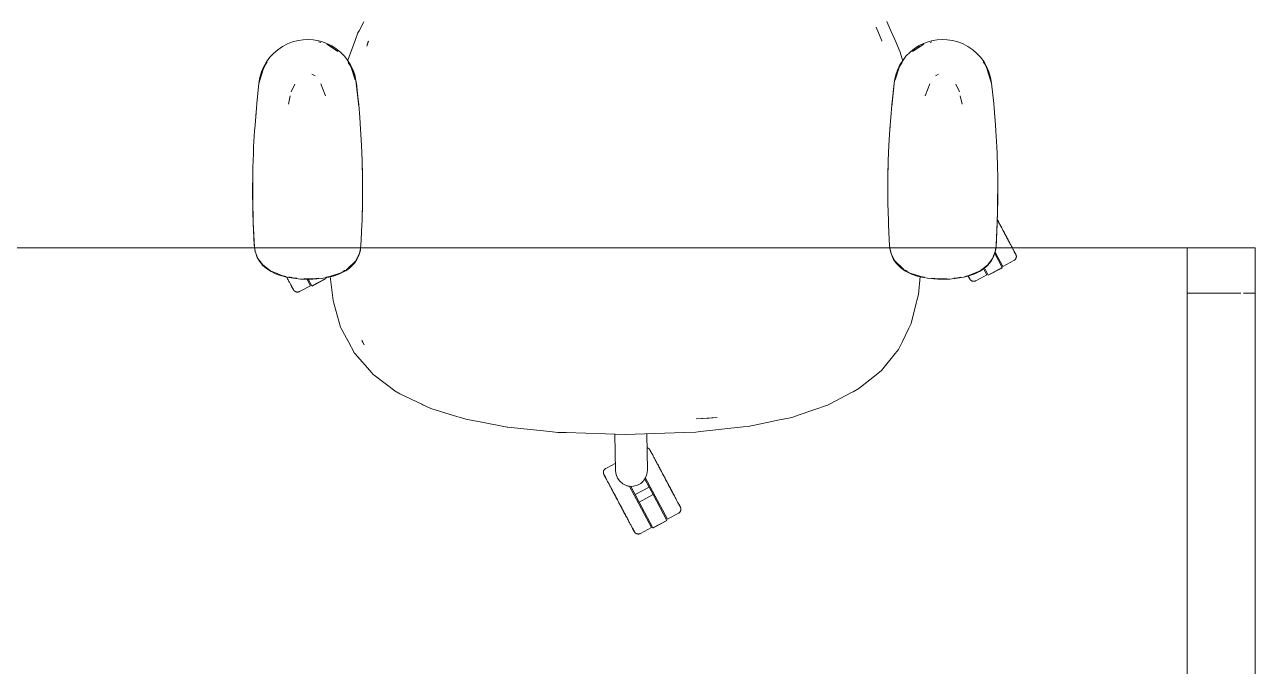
# Model space of a CAD drawing. Header units: millimetres. Extents: x 155927 to 295199, y -4084 to 97293.
# Drawn here: x 157374 to 158459, y 18422 to 18988 of the extents above; entities that cross this region are included whole.
import ezdxf

# ---------------------------------------------------------------- set-up
doc = ezdxf.new("R2010")
doc.units = ezdxf.units.MM
doc.header["$MEASUREMENT"] = 0
doc.layers.add('G-IMPT', color=8, linetype='CONTINUOUS', lineweight=9)
doc.layers.add('I-FURN', color=8, linetype='CONTINUOUS', lineweight=9)

msp = doc.modelspace()

# ---------------------------------------------------------------- linework, layer by layer
at = {"layer": 'G-IMPT'}
for p, q in [((157673.1, 18990), (157669, 18982.1)), ((158137.9, 18982.1), (158134.3, 18990.3)), ((157665.9, 18974.4), (157668.1, 18980.3)), ((157669, 18982.1), (157668.1, 18980.3)), ((158124.9, 18985.2), (158129.8, 18973.3)), ((158141.3, 18974.3), (158137.9, 18982.1)), ((157601.6, 18968.3), (157597.4, 18965.4)), ((157601.6, 18968.3), (157605.8, 18970.5)), ((157605.8, 18970.5), (157610.5, 18972.3)), ((157615.3, 18973.5), (157610.5, 18972.3)), ((157615.3, 18973.5), (157619.9, 18974.2)), ((157623.7, 18974.4), (157619.9, 18974.2)), ((157623.7, 18974.4), (157628.7, 18974.1)), ((157628.7, 18974.1), (157633.7, 18973.2)), ((157635.4, 18971.8), (157633.4, 18972.4)), ((157633.7, 18973.2), (157635.8, 18972.6)), ((157640.6, 18970.9), (157635.8, 18972.6)), ((157640.5, 18970.3), (157644.2, 18968.1)), ((157640.5, 18970.3), (157650.4, 18963.9)), ((157640.6, 18970.9), (157645.1, 18968.7)), ((157644.2, 18968.1), (157650.4, 18963.9)), ((157645.1, 18968.7), (157648.7, 18966.4)), ((157658.9, 18955.4), (157665.9, 18974.4)), ((157677.5, 18973), (157675.8, 18968.6)), ((157675.8, 18968.6), (157677.2, 18972.5)), ((157677.5, 18973), (157677.2, 18972.5)), ((158129.9, 18973), (158129.8, 18973.3)), ((158146.2, 18963.1), (158141.3, 18974.3)), ((158166.9, 18970.3), (158157, 18963.9)), ((158163.2, 18968.1), (158157, 18963.9)), ((158162.3, 18968.7), (158158.8, 18966.4)), ((158166.8, 18970.9), (158162.3, 18968.7)), ((158166.9, 18970.3), (158163.2, 18968.1)), ((158166.8, 18970.9), (158171.6, 18972.6)), ((158173.7, 18973.2), (158171.6, 18972.6)), ((158172.4, 18971.9), (158174.1, 18972.4)), ((158178.7, 18974.1), (158173.7, 18973.2)), ((158183.7, 18974.4), (158178.7, 18974.1)), ((158183.7, 18974.4), (158187.6, 18974.2)), ((158192.1, 18973.5), (158187.6, 18974.2)), ((158192.1, 18973.5), (158196.9, 18972.3)), ((158201.6, 18970.5), (158196.9, 18972.3)), ((158205.8, 18968.3), (158201.6, 18970.5)), ((158205.8, 18968.3), (158210, 18965.4)), ((157590.4, 18958.7), (157587.4, 18954.6)), ((157590.4, 18958.7), (157593.6, 18962.1)), ((157597.4, 18965.4), (157593.6, 18962.1)), ((157652.6, 18963.2), (157648.7, 18966.4)), ((157652.6, 18963.2), (157656.2, 18959.6)), ((157656.2, 18959.6), (157658.8, 18956.3)), ((157661.5, 18952), (157658.8, 18956.3)), ((158145.9, 18952), (158148.6, 18956.3)), ((158146.2, 18963.1), (158148.4, 18955.3)), ((158151.2, 18959.6), (158148.6, 18956.3)), ((158154.8, 18963.2), (158151.2, 18959.6)), ((158154.8, 18963.2), (158158.8, 18966.4)), ((158210, 18965.4), (158213.8, 18962.1)), ((158217, 18958.7), (158213.8, 18962.1)), ((158217, 18958.7), (158220, 18954.6)), ((157580.8, 18935.5), (157584.6, 18948)), ((157584.6, 18948), (157581.7, 18938.8)), ((157583.1, 18945.9), (157581.7, 18941)), ((157582.8, 18944.5), (157586.5, 18952.5)), ((157584.9, 18950.1), (157583.1, 18945.9)), ((157584.9, 18950.1), (157587.4, 18954.6)), ((157588.1, 18954.6), (157586.5, 18952.5)), ((157661.9, 18950.7), (157659.5, 18954.2)), ((157661.5, 18952), (157663.7, 18947.4)), ((157661.9, 18950.7), (157662.8, 18948)), ((157661.9, 18950.7), (157665.7, 18938.8)), ((157665.5, 18941.4), (157662.3, 18949.6)), ((157662.8, 18948), (157665.7, 18938.8)), ((157663.7, 18947.4), (157665.2, 18943.3)), ((158145.5, 18950.7), (158141.7, 18938.8)), ((158144.6, 18948), (158141.7, 18938.8)), ((158141.9, 18941.4), (158145.1, 18949.6)), ((158143.7, 18947.4), (158142.2, 18943.3)), ((158145.9, 18952), (158143.7, 18947.4)), ((158145.5, 18950.7), (158144.6, 18948)), ((158145.2, 18950), (158145.5, 18950.7)), ((158145.5, 18950.7), (158147.9, 18954.2)), ((158219.3, 18954.6), (158220.9, 18952.5)), ((158222.5, 18950.1), (158220, 18954.6)), ((158224.6, 18944.5), (158220.9, 18952.5)), ((158222.5, 18950.1), (158224.3, 18945.9)), ((158226.7, 18935.5), (158222.8, 18948)), ((158222.8, 18948), (158225.7, 18938.8)), ((158224.3, 18945.9), (158225.8, 18941)), ((157578.8, 18918.1), (157580.8, 18936)), ((157580.8, 18936), (157581.7, 18941)), ((157580.8, 18935.5), (157581.7, 18938.8)), ((157582.8, 18944.5), (157580.9, 18936.1)), ((157612.3, 18935.1), (157609.1, 18928.3)), ((157627.5, 18943.8), (157629.8, 18942.7)), ((157629.8, 18942.7), (157629.7, 18942.8)), ((157629.8, 18942.7), (157630.2, 18942.4)), ((157639.4, 18924.8), (157635.3, 18935.2)), ((157666.3, 18938.3), (157665.2, 18943.3)), ((157666.1, 18938.4), (157665.5, 18941.4)), ((157666.3, 18938.3), (157668.8, 18915.4)), ((157666.3, 18938.3), (157666.7, 18935.5)), ((157666.3, 18938.3), (157668.7, 18916.9)), ((157668.8, 18915.4), (157666.7, 18935.5)), ((158141.1, 18938.3), (158138.6, 18915.4)), ((158138.6, 18915.4), (158140.8, 18935.5)), ((158141.1, 18938.3), (158138.7, 18916.9)), ((158141.1, 18938.3), (158140.8, 18935.5)), ((158141.1, 18938.3), (158142.2, 18943.3)), ((158141.3, 18938.4), (158141.9, 18941.4)), ((158168, 18924.8), (158172.1, 18935.2)), ((158177.7, 18942.7), (158177.2, 18942.4)), ((158179.9, 18943.8), (158177.7, 18942.7)), ((158195.1, 18935.1), (158198.4, 18928.3)), ((158224.6, 18944.5), (158226.5, 18936.1)), ((158226.7, 18935.5), (158225.7, 18938.8)), ((158226.7, 18936), (158225.8, 18941)), ((158228.6, 18918.1), (158226.7, 18936)), ((157606.7, 18917.3), (157608.3, 18924.7)), ((158200.7, 18917.3), (158199.1, 18924.7)), ((157577.3, 18898.9), (157578.5, 18913.9)), ((157578.5, 18913.9), (157578.8, 18918.1)), ((157668.7, 18916.9), (157669.7, 18905.5)), ((158138.7, 18916.9), (158137.8, 18905.5)), ((158228.9, 18913.9), (158228.6, 18918.1)), ((158230.2, 18898.9), (158228.9, 18913.9)), ((157577.9, 18907.1), (157578.1, 18908.7)), ((157670.4, 18895.2), (157669.7, 18905.5)), ((158137, 18895.2), (158137.8, 18905.5)), ((158229.5, 18907.1), (158229.3, 18908.7)), ((157576.9, 18893.8), (157576.1, 18879.7)), ((157577.3, 18898.9), (157576.9, 18893.8)), ((157670.3, 18897.2), (157670.1, 18898.6)), ((157670.3, 18897.2), (157670.3, 18895.3)), ((157670.4, 18895.2), (157671, 18886.3)), ((158137, 18895.2), (158136.5, 18886.3)), ((158137.2, 18897.2), (158137.1, 18895.3)), ((158137.2, 18897.2), (158137.3, 18898.6)), ((158230.2, 18898.9), (158230.5, 18893.8)), ((158230.5, 18893.8), (158231.3, 18879.7)), ((157671.5, 18875), (157671, 18886.3)), ((158135.9, 18875), (158136.5, 18886.3)), ((157575.9, 18873.6), (157575.5, 18861.9)), ((157575.9, 18873.6), (157576.1, 18879.7)), ((157671.5, 18875), (157671.8, 18867.1)), ((158135.9, 18875), (158135.6, 18867.1)), ((158231.5, 18873.6), (158231.3, 18879.7)), ((158231.5, 18873.6), (158231.9, 18861.9)), ((157575.3, 18853.5), (157575.5, 18861.9)), ((157575.7, 18868.8), (157575.6, 18866.8)), ((157575.6, 18866.8), (157575.6, 18865.3)), ((157672.1, 18854.8), (157671.8, 18867.1)), ((157671.9, 18863.3), (157671.9, 18861.6)), ((157671.9, 18861.6), (157671.9, 18859.5)), ((158135.3, 18854.8), (158135.6, 18867.1)), ((158135.5, 18861.6), (158135.5, 18859.5)), ((158231.7, 18868.8), (158231.8, 18866.8)), ((158231.8, 18866.8), (158231.8, 18865.3)), ((158232.1, 18853.5), (158231.9, 18861.9)), ((157575.3, 18853.5), (157575.2, 18842.7)), ((157575.3, 18853.5), (157575.3, 18833.3)), ((157575.3, 18853.5), (157575.4, 18823.4)), ((157672.1, 18854.8), (157672.2, 18849.4)), ((157672.2, 18834.6), (157672.2, 18849.4)), ((158135.3, 18854.8), (158135.3, 18849.4)), ((158135.3, 18834.6), (158135.3, 18849.4)), ((158232.1, 18853.5), (158232, 18823.4)), ((158232.1, 18853.5), (158232.1, 18833.3)), ((158232.1, 18853.5), (158232.2, 18842.7)), ((157575.4, 18823.4), (157575.2, 18842.7)), ((158232, 18823.4), (158232.2, 18842.7)), ((157575.3, 18833.3), (157575.3, 18831.2)), ((157575.3, 18833.3), (157575.4, 18823.4)), ((157575.3, 18833.3), (157575.8, 18811.9)), ((157575.3, 18833.3), (157575.7, 18813.1)), ((157575.3, 18831.2), (157575.4, 18829)), ((157672.1, 18830.1), (157671.7, 18814.5)), ((157672.1, 18830.1), (157672.2, 18834.6)), ((158135.3, 18830.1), (158135.3, 18834.6)), ((158135.3, 18830.1), (158135.7, 18814.5)), ((158232.1, 18833.3), (158231.6, 18811.9)), ((158232.1, 18833.3), (158231.7, 18813.1)), ((158232.1, 18833.3), (158232, 18823.4)), ((158232.1, 18833.3), (158232.1, 18831.2)), ((158232.1, 18831.2), (158232.1, 18829.3)), ((157575.4, 18823.4), (157575.8, 18811.9)), ((157671.8, 18818.5), (157671.9, 18821.2)), ((157671.9, 18823.4), (157671.9, 18821.2)), ((158135.5, 18823.4), (158135.5, 18821.2)), ((158135.6, 18818.5), (158135.5, 18821.2)), ((158232, 18823.4), (158231.6, 18811.9)), ((157575.8, 18811.9), (157575.7, 18813.1)), ((157575.7, 18813.1), (157576.8, 18791.3)), ((157575.7, 18813.1), (157576.7, 18792.9)), ((157575.8, 18811.9), (157576.8, 18791.3)), ((157671, 18798.4), (157671.6, 18810.9)), ((157671.7, 18814.5), (157671.6, 18810.9)), ((158135.7, 18814.5), (158135.8, 18810.9)), ((158136.4, 18798.4), (158135.8, 18810.9)), ((158231.7, 18813.1), (158230.6, 18791.3)), ((158231.6, 18811.9), (158230.6, 18791.3)), ((158231.7, 18813.1), (158230.7, 18792.9)), ((158231.6, 18811.9), (158231.7, 18813.1)), ((157671, 18798.4), (157670.7, 18792.7)), ((158136.4, 18798.4), (158136.7, 18792.7)), ((157576.8, 18791.3), (157576.7, 18792.9)), ((157576.8, 18791.3), (157577.1, 18789.7)), ((157577.5, 18787.3), (157577.1, 18789.7)), ((157577.5, 18787.4), (157577.2, 18790)), ((157577.5, 18787.4), (157579.9, 18781.2)), ((157577.5, 18787.3), (157577.9, 18785.9)), ((157579.3, 18782.3), (157577.9, 18785.9)), ((157667.2, 18781.3), (157669.3, 18785.6)), ((157667.2, 18780.4), (157669.1, 18784.7)), ((157670.2, 18788.7), (157669.1, 18784.7)), ((157669.3, 18785.6), (157670.2, 18790)), ((157670.4, 18790), (157670.2, 18788.7)), ((157670.3, 18790.6), (157670.7, 18792.9)), ((157670.7, 18792.7), (157670.4, 18790.6)), ((158137.1, 18790.6), (158136.7, 18792.9)), ((158136.7, 18792.7), (158137, 18790.6)), ((158137, 18790.6), (158137.2, 18788.7)), ((158138.1, 18785.6), (158137.1, 18790.6)), ((158137.2, 18788.7), (158138.3, 18784.7)), ((158140.2, 18781.3), (158138.1, 18785.6)), ((158140.3, 18780.4), (158138.3, 18784.7)), ((158229.9, 18787.4), (158227.5, 18781.2)), ((158228.1, 18782.3), (158229.5, 18785.9)), ((158229.9, 18787.3), (158229.5, 18785.9)), ((158229.9, 18787.4), (158230.4, 18790.6)), ((158229.9, 18787.3), (158230.3, 18789.7)), ((158230.6, 18791.3), (158230.3, 18789.7)), ((158230.6, 18791.3), (158230.7, 18792.9)), ((157579.3, 18782.3), (157581.2, 18778.8)), ((157579.9, 18781.2), (157584.1, 18775.6)), ((157581.2, 18778.8), (157584.3, 18775.1)), ((157584.1, 18775.6), (157590.9, 18770.4)), ((157587.3, 18772.4), (157584.3, 18775.1)), ((157591.4, 18769.8), (157587.3, 18772.4)), ((157660.8, 18773), (157657.3, 18770.5)), ((157657.7, 18771.5), (157660.8, 18773.4)), ((157658.7, 18772.2), (157666.1, 18779.1)), ((157658.7, 18772.2), (157660.2, 18773.4)), ((157660.4, 18773.6), (157663.9, 18776.7)), ((157660.8, 18773.4), (157666.1, 18779.1)), ((157663.8, 18775.9), (157660.8, 18773)), ((157663.8, 18775.9), (157665, 18777.2)), ((157666.1, 18779.1), (157663.9, 18776.7)), ((157667.2, 18780.4), (157665, 18777.2)), ((157667.2, 18781.3), (157666.1, 18779.1)), ((158140.2, 18781.3), (158141.3, 18779.1)), ((158140.3, 18780.4), (158142.5, 18777.2)), ((158141.3, 18779.1), (158143.5, 18776.7)), ((158148.7, 18772.2), (158141.3, 18779.1)), ((158146.6, 18773.4), (158141.3, 18779.1)), ((158143.6, 18775.9), (158142.5, 18777.2)), ((158147.1, 18773.6), (158143.5, 18776.7)), ((158143.6, 18775.9), (158146.6, 18773)), ((158149.7, 18771.5), (158146.6, 18773.4)), ((158146.6, 18773), (158150.1, 18770.5)), ((158148.7, 18772.2), (158147.2, 18773.4)), ((158216, 18769.8), (158220.1, 18772.4)), ((158223.3, 18775.6), (158216.5, 18770.4)), ((158220.1, 18772.4), (158223.1, 18775.1)), ((158226.2, 18778.8), (158223.1, 18775.1)), ((158227.5, 18781.2), (158223.3, 18775.6)), ((158228.1, 18782.3), (158226.2, 18778.8)), ((157590.9, 18770.4), (157595.3, 18768.6)), ((157591.4, 18769.8), (157595.5, 18767.8)), ((157600.9, 18766.2), (157595.3, 18768.6)), ((157599.8, 18766.2), (157595.5, 18767.8)), ((157599.8, 18766.2), (157605.3, 18764.8)), ((157600.9, 18766.2), (157604.4, 18765.5)), ((157611.2, 18763.8), (157605.3, 18764.8)), ((157607.1, 18765), (157610.9, 18764.2)), ((157610.9, 18764.2), (157614.1, 18764)), ((157611.2, 18763.8), (157617.4, 18763.2)), ((157623.7, 18763), (157617.4, 18763.2)), ((157620.6, 18763.6), (157623.7, 18763.4)), ((157630.9, 18763.6), (157623.7, 18763.4)), ((157628.2, 18763.1), (157623.7, 18763)), ((157628.2, 18763.1), (157635.5, 18763.7)), ((157630.9, 18763.6), (157633.7, 18764)), ((157642.3, 18764.8), (157635.5, 18763.7)), ((157639.8, 18764.9), (157643.1, 18765.4)), ((157646.2, 18765.8), (157642.3, 18764.8)), ((157643.1, 18765.4), (157652.5, 18768.4)), ((157643.6, 18765.5), (157646.1, 18744.2)), ((157646.2, 18765.8), (157651.3, 18767.5)), ((157651.3, 18767.5), (157655.9, 18769.7)), ((157652.5, 18768.4), (157655, 18769.9)), ((157655.4, 18770.1), (157656.8, 18771)), ((157655.9, 18769.7), (157657.3, 18770.5)), ((158151.5, 18769.7), (158150.1, 18770.5)), ((158152, 18770.1), (158150.5, 18771)), ((158156.1, 18767.5), (158151.5, 18769.7)), ((158154.9, 18768.4), (158152.4, 18769.9)), ((158164.3, 18765.4), (158154.9, 18768.4)), ((158161.2, 18765.8), (158156.1, 18767.5)), ((158161.2, 18765.8), (158165.1, 18764.8)), ((158163.7, 18765.5), (158162.2, 18749.6)), ((158167.6, 18764.9), (158164.3, 18765.4)), ((158165.1, 18764.8), (158171.9, 18763.7)), ((158179.2, 18763.1), (158171.9, 18763.7)), ((158176.5, 18763.6), (158173.8, 18764)), ((158176.5, 18763.6), (158183.7, 18763.4)), ((158179.2, 18763.1), (158183.7, 18763)), ((158186.8, 18763.6), (158183.7, 18763.4)), ((158183.7, 18763), (158190, 18763.2)), ((158196.2, 18763.8), (158190, 18763.2)), ((158196.5, 18764.2), (158193.3, 18764)), ((158196.2, 18763.8), (158202.1, 18764.8)), ((158199.5, 18764.8), (158196.5, 18764.2)), ((158207.6, 18766.2), (158202.1, 18764.8)), ((158206.5, 18766.2), (158203, 18765.5)), ((158206.5, 18766.2), (158212.1, 18768.6)), ((158207.6, 18766.2), (158211.9, 18767.8)), ((158216, 18769.8), (158211.9, 18767.8)), ((158216.5, 18770.4), (158212.1, 18768.6)), ((157646.7, 18742), (157646.1, 18744.2)), ((157646.7, 18742), (157652.7, 18720.6)), ((158155.9, 18724), (158160.3, 18742)), ((158160.3, 18742), (158160.9, 18744.3)), ((158162.2, 18749.6), (158160.9, 18744.3)), ((157652.7, 18720.6), (157653.3, 18719.5)), ((157653.3, 18719.5), (157659.3, 18708.3)), ((158153.8, 18719.7), (158148.1, 18708.2)), ((158153.8, 18719.7), (158155.9, 18724)), ((157659.3, 18708.3), (157664.9, 18697.8)), ((157672.3, 18707.4), (157671.5, 18709)), ((157673.5, 18705.1), (157671.5, 18709)), ((157673.5, 18705.1), (157672.3, 18707.4)), ((158144.6, 18701), (158148.1, 18708.2)), ((157665.5, 18697.2), (157664.9, 18697.8)), ((157678.5, 18682.4), (157665.5, 18697.2)), ((158141.6, 18697.4), (158129.5, 18682.4)), ((158141.6, 18697.4), (158144.6, 18701)), ((157678.5, 18682.4), (157681.4, 18679.1)), ((157682.3, 18678.4), (157681.4, 18679.1)), ((157701.8, 18663.8), (157682.3, 18678.4)), ((158109.7, 18666.5), (158124.8, 18678.7)), ((158129.5, 18682.4), (158124.8, 18678.7)), ((157701.8, 18663.8), (157702.6, 18663.4)), ((157702.6, 18663.4), (157704.2, 18662.4)), ((158103.2, 18663), (158104.5, 18663.7)), ((158109.7, 18666.5), (158104.5, 18663.7)), ((157704.9, 18662), (157704.2, 18662.4)), ((157704.9, 18662), (157724.5, 18652.7)), ((157724.5, 18652.7), (157725.4, 18652.3)), ((157732.2, 18649.1), (157725.4, 18652.3)), ((158083.7, 18652.7), (158082, 18651.8)), ((158103.2, 18663), (158083.7, 18652.7)), ((157732.2, 18649.1), (157749.5, 18643.8)), ((157749.5, 18643.8), (157763.1, 18639.6)), ((158057.9, 18643.7), (158050.5, 18641.2)), ((158057.9, 18643.7), (158082, 18651.8)), ((157763.1, 18639.6), (157770.7, 18638.1)), ((157774.4, 18637.4), (157770.7, 18638.1)), ((157774.4, 18637.4), (157799.7, 18632.6)), ((157800.2, 18632.5), (157799.7, 18632.6)), ((157800.2, 18632.5), (157837.2, 18628.6)), ((157966.3, 18640), (157984.6, 18641.2)), ((157966.3, 18640), (157977.7, 18640.6)), ((157970.2, 18628.6), (158007.6, 18632.7)), ((157984.6, 18641.2), (157977.7, 18640.6)), ((158012, 18633.2), (158007.6, 18632.7)), ((158033, 18637.5), (158012, 18633.2)), ((158033, 18637.5), (158036.7, 18638.3)), ((158036.7, 18638.3), (158050.5, 18641.2)), ((157837.2, 18628.6), (157844.3, 18627.9)), ((157851.5, 18627.7), (157844.3, 18627.9)), ((157903.7, 18626.1), (157851.5, 18627.7)), ((157955.9, 18627.8), (157903.7, 18626.1)), ((157955.9, 18627.8), (157965.8, 18628.1)), ((157970.2, 18628.6), (157965.8, 18628.1))]:
    msp.add_line(p, q, dxfattribs=at)
at = {"layer": 'I-FURN'}
for p, q in [((158232.1, 18814.8), (158231.6, 18815.8)), ((158231.8, 18815.3), (158232.4, 18814.3)), ((158232.7, 18813.8), (158232.1, 18814.8)), ((158232.4, 18814.3), (158232.9, 18813.3)), ((158233.2, 18812.8), (158232.7, 18813.8)), ((158232.9, 18813.3), (158233.4, 18812.3)), ((158233.7, 18811.8), (158233.2, 18812.8)), ((158233.4, 18812.3), (158234, 18811.3)), ((158234.3, 18810.8), (158233.7, 18811.8)), ((158234, 18811.3), (158234.5, 18810.3)), ((158234.8, 18809.8), (158234.3, 18810.8)), ((158234.5, 18810.3), (158235, 18809.3)), ((158235.3, 18808.8), (158234.8, 18809.8)), ((158235, 18809.3), (158235.6, 18808.3)), ((158235.9, 18807.8), (158235.3, 18808.8)), ((158235.6, 18808.3), (158236.1, 18807.3)), ((158236.4, 18806.8), (158235.9, 18807.8)), ((158236.1, 18807.3), (158236.6, 18806.3)), ((158236.9, 18805.8), (158236.4, 18806.8)), ((158236.6, 18806.3), (158237.2, 18805.3)), ((158237.4, 18804.8), (158236.9, 18805.8)), ((158237.2, 18805.3), (158237.7, 18804.4)), ((158238, 18803.8), (158237.4, 18804.8)), ((158237.7, 18804.4), (158238.2, 18803.4)), ((158238.5, 18802.9), (158238, 18803.8)), ((158238.2, 18803.4), (158238.7, 18802.4)), ((158239, 18801.9), (158238.5, 18802.9)), ((158238.7, 18802.4), (158239.2, 18801.5)), ((158239.5, 18801), (158239, 18801.9)), ((158239.2, 18801.5), (158239.7, 18800.5)), ((158240, 18800), (158239.5, 18801)), ((158239.7, 18800.5), (158240.2, 18799.6)), ((158240.5, 18799.1), (158240, 18800)), ((158240.2, 18799.6), (158240.7, 18798.7)), ((158240.9, 18798.2), (158240.5, 18799.1)), ((158240.7, 18798.7), (158241.2, 18797.8)), ((158241.4, 18797.3), (158240.9, 18798.2)), ((158241.2, 18797.8), (158241.6, 18796.9)), ((158241.9, 18796.5), (158241.4, 18797.3)), ((158241.6, 18796.9), (158242.1, 18796.1)), ((158242.3, 18795.6), (158241.9, 18796.5)), ((158242.7, 18794.8), (158242.3, 18795.6)), ((158243.2, 18794), (158242.7, 18794.8)), ((158243.6, 18793.3), (158243.2, 18794)), ((158459.2, 18790.6), (156862.8, 18790.6)), ((156862.8, 18790.6), (158459.2, 18790.6)), ((158229.5, 18785.7), (158236.1, 18773.2)), ((158236.7, 18774.3), (158229.9, 18787)), ((158244, 18792.6), (158243.6, 18793.3)), ((158244.3, 18791.8), (158244, 18792.6)), ((158244.7, 18791.2), (158244.3, 18791.8)), ((158245, 18790.5), (158244.7, 18791.2)), ((158245.4, 18789.9), (158245, 18790.5)), ((158245.7, 18789.3), (158245.4, 18789.9)), ((158245.5, 18789.6), (158245.8, 18789.1)), ((158246, 18788.8), (158245.7, 18789.3)), ((158245.8, 18789.1), (158246.1, 18788.5)), ((158246.2, 18788.2), (158246, 18788.8)), ((158246.1, 18788.5), (158246.4, 18788)), ((158246.5, 18787.8), (158246.2, 18788.2)), ((158246.4, 18788), (158246.6, 18787.6)), ((158246.7, 18787.3), (158246.5, 18787.8)), ((158246.6, 18787.6), (158246.8, 18787.1)), ((158247, 18786.9), (158246.7, 18787.3)), ((158246.8, 18787.1), (158247, 18786.7)), ((158247.2, 18786.5), (158247, 18786.9)), ((158247, 18786.7), (158247.2, 18786.4)), ((158247.3, 18786.2), (158247.2, 18786.5)), ((158247.2, 18786.4), (158247.4, 18786.1)), ((158247.5, 18785.9), (158247.3, 18786.2)), ((158247.4, 18786.1), (158247.6, 18785.8)), ((158247.6, 18785.6), (158247.5, 18785.9)), ((158247.6, 18785.8), (158247.7, 18785.5)), ((158247.7, 18785.4), (158247.6, 18785.6)), ((158247.7, 18785.5), (158247.8, 18785.3)), ((158247.8, 18785.2), (158247.7, 18785.4)), ((158247.8, 18785.3), (158247.9, 18785.2)), ((158247.9, 18785.1), (158247.8, 18785.2)), ((158247.9, 18785.2), (158247.9, 18785.1)), ((158247.9, 18785.1), (158248, 18785)), ((158248, 18785), (158247.9, 18785.1)), ((158248, 18785), (158248, 18784.9)), ((158248, 18784.9), (158248, 18785)), ((158248, 18784.9), (158248.1, 18784.8)), ((158248, 18784.9), (158248, 18784.9)), ((158248, 18784.9), (158248, 18784.9)), ((158248.1, 18784.8), (158248.1, 18784.6)), ((158248.1, 18784.6), (158248.2, 18784.5)), ((158248.2, 18784.5), (158248.3, 18784.3)), ((158248.3, 18784.3), (158248.3, 18784.2)), ((158248.3, 18784.2), (158248.4, 18784)), ((158248.4, 18784), (158248.4, 18783.9)), ((158248.4, 18783.9), (158248.4, 18783.7)), ((158248.4, 18783.7), (158248.4, 18783.6)), ((158248.4, 18783.6), (158248.5, 18783.4)), ((158248.5, 18782.6), (158248.4, 18782.4)), ((158248.5, 18783.4), (158248.5, 18783.2)), ((158248.5, 18783.2), (158248.5, 18783.1)), ((158248.5, 18783.1), (158248.5, 18782.9)), ((158248.5, 18782.9), (158248.5, 18782.7)), ((158248.5, 18782.7), (158248.5, 18782.6)), ((158399.2, 18790.6), (158399.2, 18750.6)), ((158399.2, 18355.6), (158399.2, 18790.6)), ((158459.2, 18790.6), (158399.2, 18790.6)), ((158399.2, 18790.6), (158459.2, 18790.6)), ((158459.2, 18790.6), (158459.2, 17990.6)), ((158459.2, 18750.6), (158459.2, 18790.6)), ((158459.2, 17990.6), (158459.2, 18790.6)), ((158459.2, 18790.6), (158459.2, 17990.6)), ((158222.5, 18766.8), (158219.8, 18772)), ((158223.8, 18766.6), (158220.9, 18771.9)), ((158236.1, 18773.2), (158223.8, 18766.6)), ((158223.8, 18766.5), (158236.2, 18773)), ((158236.7, 18774.3), (158246.3, 18779.5)), ((158246.4, 18779.5), (158246.3, 18779.5)), ((158246.5, 18779.6), (158246.4, 18779.5)), ((158246.7, 18779.7), (158246.5, 18779.6)), ((158246.8, 18779.8), (158246.7, 18779.7)), ((158246.9, 18779.8), (158246.8, 18779.8)), ((158247, 18780), (158246.9, 18779.8)), ((158247.2, 18780.1), (158247, 18780)), ((158247.3, 18780.2), (158247.2, 18780.1)), ((158247.4, 18780.3), (158247.3, 18780.2)), ((158247.5, 18780.4), (158247.4, 18780.3)), ((158247.6, 18780.5), (158247.5, 18780.4)), ((158247.7, 18780.7), (158247.6, 18780.5)), ((158247.8, 18780.8), (158247.7, 18780.7)), ((158247.9, 18780.9), (158247.8, 18780.8)), ((158248, 18781.1), (158247.9, 18780.9)), ((158248.1, 18781.4), (158248, 18781.2)), ((158248, 18781.2), (158248, 18781.1)), ((158248.2, 18781.5), (158248.1, 18781.4)), ((158248.3, 18781.8), (158248.2, 18781.6)), ((158248.2, 18781.6), (158248.2, 18781.5)), ((158248.4, 18782.1), (158248.3, 18782)), ((158248.3, 18782), (158248.3, 18781.8)), ((158248.4, 18782.4), (158248.4, 18782.3)), ((158248.4, 18782.3), (158248.4, 18782.1)), ((157605.2, 18765), (157605.6, 18764.2)), ((157605.6, 18764.2), (157606, 18763.4)), ((157606, 18763.4), (157606.4, 18762.6)), ((157606.4, 18762.6), (157606.8, 18761.9)), ((157606.8, 18761.9), (157607.2, 18761.1)), ((157607.2, 18761.1), (157607.6, 18760.4)), ((157626.2, 18757.3), (157623.3, 18762.9)), ((157627.5, 18757.1), (157624.3, 18763.2)), ((157639.8, 18763.7), (157627.5, 18757.1)), ((157627.6, 18757), (157639.9, 18763.5)), ((157639.8, 18763.8), (157639.8, 18763.7)), ((158206, 18766), (158206.2, 18765.5)), ((158206.3, 18765.3), (158206.1, 18765.7)), ((158206.2, 18765.5), (158206.4, 18765.1)), ((158206.5, 18764.9), (158206.3, 18765.3)), ((158206.4, 18765.1), (158206.6, 18764.8)), ((158206.7, 18764.6), (158206.5, 18764.9)), ((158206.6, 18764.8), (158206.8, 18764.5)), ((158206.9, 18764.3), (158206.7, 18764.6)), ((158206.8, 18764.5), (158206.9, 18764.2)), ((158207, 18764.1), (158206.9, 18764.3)), ((158206.9, 18764.2), (158207.1, 18763.9)), ((158207.1, 18763.8), (158207, 18764.1)), ((158207.1, 18763.9), (158207.2, 18763.7)), ((158207.2, 18763.7), (158207.1, 18763.8)), ((158207.3, 18763.5), (158207.2, 18763.7)), ((158207.2, 18763.7), (158207.3, 18763.6)), ((158207.3, 18763.6), (158207.3, 18763.5)), ((158207.3, 18763.4), (158207.3, 18763.5)), ((158207.3, 18763.5), (158207.4, 18763.4)), ((158207.4, 18763.4), (158207.3, 18763.4)), ((158207.4, 18763.3), (158207.4, 18763.4)), ((158207.4, 18763.4), (158207.4, 18763.3)), ((158207.5, 18763.2), (158207.4, 18763.3)), ((158207.4, 18763.3), (158207.4, 18763.3)), ((158207.4, 18763.3), (158207.4, 18763.3)), ((158207.6, 18763), (158207.5, 18763.2)), ((158207.7, 18762.9), (158207.6, 18763)), ((158207.8, 18762.8), (158207.7, 18762.9)), ((158207.9, 18762.6), (158207.8, 18762.8)), ((158208, 18762.5), (158207.9, 18762.6)), ((158208.1, 18762.4), (158208, 18762.5)), ((158208.2, 18762.3), (158208.1, 18762.4)), ((158208.3, 18762.2), (158208.2, 18762.3)), ((158208.4, 18762.1), (158208.3, 18762.2)), ((158208.6, 18762), (158208.4, 18762.1)), ((158208.7, 18761.9), (158208.6, 18762)), ((158208.8, 18761.8), (158208.7, 18761.9)), ((158209, 18761.7), (158208.8, 18761.8)), ((158209.1, 18761.6), (158209, 18761.7)), ((158209.3, 18761.6), (158209.1, 18761.6)), ((158209.4, 18761.5), (158209.3, 18761.6)), ((158209.6, 18761.4), (158209.4, 18761.5)), ((158209.7, 18761.4), (158209.6, 18761.4)), ((158209.9, 18761.3), (158209.7, 18761.4)), ((158210, 18761.3), (158209.9, 18761.3)), ((158210.2, 18761.3), (158210, 18761.3)), ((158210.3, 18761.2), (158210.2, 18761.3)), ((158210.5, 18761.2), (158210.3, 18761.2)), ((158210.7, 18761.2), (158210.5, 18761.2)), ((158210.8, 18761.2), (158210.7, 18761.2)), ((158211, 18761.2), (158210.8, 18761.2)), ((158211.1, 18761.2), (158211, 18761.2)), ((158211.3, 18761.2), (158211.1, 18761.2)), ((158211.5, 18761.2), (158211.3, 18761.2)), ((158211.6, 18761.3), (158211.5, 18761.2)), ((158211.8, 18761.3), (158211.6, 18761.3)), ((158211.9, 18761.3), (158211.8, 18761.3)), ((158212.1, 18761.4), (158211.9, 18761.3)), ((158212.3, 18761.4), (158212.1, 18761.4)), ((158212.4, 18761.5), (158212.3, 18761.4)), ((158212.6, 18761.5), (158212.4, 18761.5)), ((158212.7, 18761.6), (158212.6, 18761.5)), ((158212.8, 18761.7), (158212.7, 18761.6)), ((158212.8, 18761.7), (158222.5, 18766.8)), ((157607.6, 18760.4), (157608, 18759.8)), ((157608, 18759.8), (157608.3, 18759.1)), ((157608.3, 18759.1), (157608.6, 18758.5)), ((157608.8, 18758.2), (157608.5, 18758.8)), ((157608.6, 18758.5), (157608.9, 18758)), ((157609.1, 18757.7), (157608.8, 18758.2)), ((157608.9, 18758), (157609.2, 18757.4)), ((157609.3, 18757.2), (157609.1, 18757.7)), ((157609.2, 18757.4), (157609.5, 18756.9)), ((157609.6, 18756.7), (157609.3, 18757.2)), ((157609.5, 18756.9), (157609.7, 18756.5)), ((157609.8, 18756.2), (157609.6, 18756.7)), ((157609.7, 18756.5), (157609.9, 18756)), ((157610.1, 18755.8), (157609.8, 18756.2)), ((157609.9, 18756), (157610.1, 18755.6)), ((157610.3, 18755.4), (157610.1, 18755.8)), ((157610.1, 18755.6), (157610.3, 18755.3)), ((157610.4, 18755.1), (157610.3, 18755.4)), ((157610.3, 18755.3), (157610.5, 18755)), ((157610.6, 18754.8), (157610.4, 18755.1)), ((157610.5, 18755), (157610.7, 18754.7)), ((157610.7, 18754.6), (157610.6, 18754.8)), ((157610.7, 18754.7), (157610.8, 18754.5)), ((157610.8, 18754.3), (157610.7, 18754.6)), ((157610.8, 18754.5), (157610.9, 18754.2)), ((157610.9, 18754.2), (157610.8, 18754.3)), ((157611, 18754), (157610.9, 18754.2)), ((157610.9, 18754.2), (157611, 18754.1)), ((157611, 18754.1), (157611, 18754)), ((157611.1, 18753.9), (157611, 18754)), ((157611, 18754), (157611.1, 18753.9)), ((157611.1, 18753.8), (157611.1, 18753.9)), ((157611.1, 18753.9), (157611.1, 18753.9)), ((157611.1, 18753.9), (157611.1, 18753.8)), ((157611.2, 18753.7), (157611.1, 18753.8)), ((157611.1, 18753.8), (157611.1, 18753.8)), ((157611.1, 18753.8), (157611.1, 18753.8)), ((157611.3, 18753.5), (157611.2, 18753.7)), ((157611.4, 18753.4), (157611.3, 18753.5)), ((157611.5, 18753.3), (157611.4, 18753.4)), ((157611.6, 18753.1), (157611.5, 18753.3)), ((157611.7, 18753), (157611.6, 18753.1)), ((157611.8, 18752.9), (157611.7, 18753)), ((157611.9, 18752.8), (157611.8, 18752.9)), ((157612, 18752.7), (157611.9, 18752.8)), ((157612.2, 18752.6), (157612, 18752.7)), ((157612.3, 18752.5), (157612.2, 18752.6)), ((157612.4, 18752.4), (157612.3, 18752.5)), ((157612.6, 18752.3), (157612.4, 18752.4)), ((157612.7, 18752.2), (157612.6, 18752.3)), ((157612.8, 18752.1), (157612.7, 18752.2)), ((157613, 18752.1), (157612.8, 18752.1)), ((157613.1, 18752), (157613, 18752.1)), ((157613.3, 18751.9), (157613.1, 18752)), ((157613.4, 18751.9), (157613.3, 18751.9)), ((157613.6, 18751.8), (157613.4, 18751.9)), ((157613.7, 18751.8), (157613.6, 18751.8)), ((157613.9, 18751.8), (157613.7, 18751.8)), ((157614.1, 18751.7), (157613.9, 18751.8)), ((157614.2, 18751.7), (157614.1, 18751.7)), ((157614.4, 18751.7), (157614.2, 18751.7)), ((157614.5, 18751.7), (157614.4, 18751.7)), ((157614.7, 18751.7), (157614.5, 18751.7)), ((157614.9, 18751.7), (157614.7, 18751.7)), ((157615, 18751.7), (157614.9, 18751.7)), ((157615.2, 18751.7), (157615, 18751.7)), ((157615.3, 18751.8), (157615.2, 18751.7)), ((157615.5, 18751.8), (157615.3, 18751.8)), ((157615.7, 18751.8), (157615.5, 18751.8)), ((157615.8, 18751.9), (157615.7, 18751.8)), ((157616, 18751.9), (157615.8, 18751.9)), ((157616.1, 18752), (157616, 18751.9)), ((157616.3, 18752), (157616.1, 18752)), ((157616.4, 18752.1), (157616.3, 18752)), ((157616.6, 18752.2), (157616.4, 18752.1)), ((157616.6, 18752.2), (157626.2, 18757.3)), ((158399.2, 18750.6), (158399.2, 18030.6)), ((158446.4, 18750.6), (158399.2, 18750.6)), ((158446.4, 18750.6), (158399.2, 18750.6)), ((158459.2, 18750.6), (158448.7, 18750.6)), ((158459.2, 18750.6), (158448.7, 18750.6)), ((158459.2, 18030.6), (158459.2, 18750.6)), ((157895.2, 18594), (157894.6, 18626.4)), ((157922.6, 18626.7), (157923.2, 18594.5)), ((157922.9, 18614.4), (157923.1, 18614.3)), ((157923.1, 18614.3), (157923.2, 18614.3)), ((157923.2, 18614.3), (157923.4, 18614.2)), ((157923.4, 18614.2), (157923.5, 18614.2)), ((157923.5, 18614.2), (157923.7, 18614.1)), ((157923.7, 18614.1), (157923.8, 18614)), ((157923.8, 18614), (157924, 18614)), ((157924, 18614), (157924.1, 18613.9)), ((157924.1, 18613.9), (157924.2, 18613.8)), ((157924.2, 18613.8), (157924.4, 18613.7)), ((157924.4, 18613.7), (157924.5, 18613.6)), ((157924.5, 18613.6), (157924.6, 18613.5)), ((157924.6, 18613.5), (157924.7, 18613.4)), ((157924.7, 18613.4), (157924.8, 18613.3)), ((157924.8, 18613.3), (157925, 18613.2)), ((157925, 18613.2), (157925.1, 18613)), ((157925.1, 18613), (157925.2, 18612.9)), ((157925.2, 18612.9), (157925.3, 18612.8)), ((157925.3, 18612.8), (157925.4, 18612.7)), ((157925.4, 18612.7), (157925.4, 18612.5)), ((157925.4, 18612.5), (157925.5, 18612.4)), ((157925.5, 18612.4), (157925.5, 18612.3)), ((157925.5, 18612.3), (157925.5, 18612.3)), ((157925.5, 18612.3), (157925.6, 18612.3)), ((157925.6, 18612.3), (157925.5, 18612.3)), ((157925.5, 18612.3), (157925.5, 18612.3)), ((157925.6, 18612.3), (157925.6, 18612.2)), ((157925.6, 18612.2), (157925.6, 18612.3)), ((157925.6, 18612.2), (157925.7, 18612)), ((157925.7, 18612.1), (157925.6, 18612.2)), ((157925.8, 18611.9), (157925.7, 18612.1)), ((157925.7, 18612), (157925.8, 18611.8)), ((157925.9, 18611.7), (157925.8, 18611.9)), ((157925.8, 18611.8), (157925.9, 18611.6)), ((157926, 18611.5), (157925.9, 18611.7)), ((157925.9, 18611.6), (157926.1, 18611.4)), ((157926.1, 18611.2), (157926, 18611.5)), ((157926.1, 18611.4), (157926.2, 18611.1)), ((157926.3, 18610.9), (157926.1, 18611.2)), ((157926.2, 18611.1), (157926.4, 18610.7)), ((157926.5, 18610.5), (157926.3, 18610.9)), ((157926.4, 18610.7), (157926.6, 18610.4)), ((157926.7, 18610.1), (157926.5, 18610.5)), ((157926.6, 18610.4), (157926.8, 18610)), ((157926.9, 18609.7), (157926.7, 18610.1)), ((157926.8, 18610), (157927, 18609.5)), ((157927.2, 18609.3), (157926.9, 18609.7)), ((157927, 18609.5), (157927.3, 18609)), ((157927.5, 18608.7), (157927.2, 18609.3)), ((157927.3, 18609), (157927.6, 18608.5)), ((157895.4, 18600.9), (157886.6, 18596.2)), ((157927.7, 18608.2), (157927.5, 18608.7)), ((157927.6, 18608.5), (157927.9, 18608)), ((157928, 18607.6), (157927.7, 18608.2)), ((157927.9, 18608), (157928.2, 18607.4)), ((157928.4, 18607), (157928, 18607.6)), ((157928.7, 18606.4), (157928.4, 18607)), ((157929, 18605.7), (157928.7, 18606.4)), ((157929.4, 18605.1), (157929, 18605.7)), ((157929.8, 18604.3), (157929.4, 18605.1)), ((157930.2, 18603.6), (157929.8, 18604.3)), ((157930.6, 18602.8), (157930.2, 18603.6)), ((157931, 18602), (157930.6, 18602.8)), ((157931.5, 18601.2), (157931, 18602)), ((157931.9, 18600.3), (157931.5, 18601.2)), ((157932.4, 18599.5), (157931.9, 18600.3)), ((157932.9, 18598.6), (157932.4, 18599.5)), ((157933.3, 18597.7), (157932.9, 18598.6)), ((157933.1, 18598.2), (157933.6, 18597.2)), ((157884.5, 18593.4), (157884.6, 18593.6)), ((157884.5, 18593.3), (157884.5, 18593.4)), ((157884.5, 18593.1), (157884.5, 18593.3)), ((157884.5, 18592.9), (157884.5, 18593.1)), ((157884.5, 18592.8), (157884.5, 18592.9)), ((157884.5, 18592.6), (157884.5, 18592.8)), ((157884.5, 18592.4), (157884.5, 18592.6)), ((157884.5, 18592.3), (157884.5, 18592.4)), ((157884.5, 18592.1), (157884.5, 18592.3)), ((157884.5, 18592), (157884.5, 18592.1)), ((157884.5, 18591.8), (157884.5, 18592)), ((157884.6, 18591.7), (157884.5, 18591.8)), ((157884.6, 18593.9), (157884.7, 18594)), ((157884.6, 18593.7), (157884.6, 18593.9)), ((157884.6, 18593.6), (157884.6, 18593.7)), ((157884.6, 18591.5), (157884.6, 18591.7)), ((157884.7, 18591.3), (157884.6, 18591.5)), ((157884.7, 18594), (157884.8, 18594.2)), ((157884.7, 18591.2), (157884.7, 18591.3)), ((157884.8, 18591), (157884.7, 18591.2)), ((157884.8, 18594.3), (157884.9, 18594.5)), ((157884.8, 18594.2), (157884.8, 18594.3)), ((157884.8, 18590.9), (157884.8, 18591)), ((157884.9, 18590.8), (157884.8, 18590.9)), ((157884.9, 18594.5), (157885, 18594.6)), ((157884.9, 18590.7), (157884.9, 18590.8)), ((157884.9, 18590.8), (157884.9, 18590.7)), ((157885, 18590.6), (157884.9, 18590.7)), ((157884.9, 18590.7), (157884.9, 18590.7)), ((157884.9, 18590.7), (157885, 18590.7)), ((157885, 18594.8), (157885.1, 18594.9)), ((157885, 18594.6), (157885, 18594.8)), ((157885, 18590.7), (157885, 18590.6)), ((157885.1, 18590.5), (157885, 18590.6)), ((157885, 18590.6), (157885.1, 18590.4)), ((157885.1, 18594.9), (157885.2, 18595)), ((157885.1, 18590.3), (157885.1, 18590.5)), ((157885.1, 18590.4), (157885.2, 18590.2)), ((157885.2, 18590.1), (157885.1, 18590.3)), ((157885.2, 18595), (157885.3, 18595.1)), ((157885.2, 18590.2), (157885.3, 18590)), ((157885.4, 18589.9), (157885.2, 18590.1)), ((157885.3, 18595.1), (157885.4, 18595.3)), ((157885.3, 18590), (157885.4, 18589.8)), ((157885.4, 18595.3), (157885.5, 18595.4)), ((157885.5, 18589.6), (157885.4, 18589.9)), ((157885.4, 18589.8), (157885.6, 18589.5)), ((157885.5, 18595.4), (157885.6, 18595.5)), ((157885.7, 18589.3), (157885.5, 18589.6)), ((157885.6, 18595.5), (157885.8, 18595.6)), ((157885.6, 18589.5), (157885.8, 18589.1)), ((157885.9, 18588.9), (157885.7, 18589.3)), ((157885.8, 18595.6), (157885.9, 18595.7)), ((157885.8, 18589.1), (157886, 18588.8)), ((157885.9, 18595.7), (157886, 18595.8)), ((157886.1, 18588.5), (157885.9, 18588.9)), ((157886, 18595.8), (157886.1, 18595.9)), ((157886, 18588.8), (157886.2, 18588.4)), ((157886.1, 18595.9), (157886.3, 18596)), ((157886.3, 18588.1), (157886.1, 18588.5)), ((157886.2, 18588.4), (157886.4, 18587.9)), ((157886.3, 18596), (157886.4, 18596.1)), ((157886.6, 18587.7), (157886.3, 18588.1)), ((157886.4, 18596.1), (157886.5, 18596.2)), ((157886.4, 18587.9), (157886.7, 18587.4)), ((157886.5, 18596.2), (157886.6, 18596.2)), ((157886.8, 18587.2), (157886.6, 18587.7)), ((157886.7, 18587.4), (157887, 18586.9)), ((157895.7, 18590.7), (157895.2, 18594)), ((157896.9, 18587.5), (157895.7, 18590.7)), ((157898.9, 18584.8), (157896.9, 18587.5)), ((157921.7, 18588), (157919.8, 18585.2)), ((157940.9, 18551.5), (157921.4, 18588.2)), ((157922.8, 18591.1), (157921.7, 18588)), ((157923.2, 18594.5), (157922.8, 18591.1)), ((157933.8, 18596.7), (157933.3, 18597.7)), ((157933.6, 18597.2), (157934.1, 18596.3)), ((157934.3, 18595.8), (157933.8, 18596.7)), ((157934.1, 18596.3), (157934.6, 18595.4)), ((157934.8, 18594.9), (157934.3, 18595.8)), ((157934.6, 18595.4), (157935.1, 18594.4)), ((157935.3, 18593.9), (157934.8, 18594.9)), ((157935.1, 18594.4), (157935.6, 18593.4)), ((157935.9, 18592.9), (157935.3, 18593.9)), ((157935.6, 18593.4), (157936.1, 18592.5)), ((157936.4, 18591.9), (157935.9, 18592.9)), ((157936.1, 18592.5), (157936.6, 18591.5)), ((157936.9, 18590.9), (157936.4, 18591.9)), ((157936.6, 18591.5), (157937.2, 18590.5)), ((157937.4, 18589.9), (157936.9, 18590.9)), ((157937.2, 18590.5), (157937.7, 18589.5)), ((157938, 18588.9), (157937.4, 18589.9)), ((157937.7, 18589.5), (157938.2, 18588.5)), ((157938.5, 18587.9), (157938, 18588.9)), ((157938.2, 18588.5), (157938.8, 18587.5)), ((157939, 18586.9), (157938.5, 18587.9)), ((157938.8, 18587.5), (157939.3, 18586.5)), ((157887.1, 18586.6), (157886.8, 18587.2)), ((157887, 18586.9), (157887.3, 18586.4)), ((157887.4, 18586), (157887.1, 18586.6)), ((157887.3, 18586.4), (157887.6, 18585.8)), ((157887.6, 18585.8), (157887.9, 18585.2)), ((157887.9, 18585.2), (157888.2, 18584.5)), ((157888.2, 18584.5), (157888.6, 18583.8)), ((157888.6, 18583.8), (157889, 18583.1)), ((157889, 18583.1), (157889.4, 18582.4)), ((157889.4, 18582.4), (157889.8, 18581.6)), ((157889.8, 18581.6), (157890.2, 18580.8)), ((157890.2, 18580.8), (157890.6, 18580)), ((157890.6, 18580), (157891.1, 18579.2)), ((157891.3, 18578.7), (157890.9, 18579.6)), ((157891.1, 18579.2), (157891.5, 18578.3)), ((157891.8, 18577.9), (157891.3, 18578.7)), ((157891.5, 18578.3), (157892, 18577.5)), ((157892.2, 18577), (157891.8, 18577.9)), ((157892, 18577.5), (157892.5, 18576.6)), ((157892.7, 18576.1), (157892.2, 18577)), ((157892.5, 18576.6), (157892.9, 18575.7)), ((157901.5, 18582.6), (157898.9, 18584.8)), ((157904.5, 18581.1), (157901.5, 18582.6)), ((157907.8, 18580.3), (157904.5, 18581.1)), ((157926.8, 18544), (157907.3, 18580.7)), ((157911.1, 18580.4), (157907.8, 18580.3)), ((157912.4, 18573.1), (157908.6, 18580.3)), ((157914.4, 18581.3), (157911.1, 18580.4)), ((157924.8, 18579.7), (157912.4, 18573.1)), ((157917.4, 18582.9), (157914.4, 18581.3)), ((157919.8, 18585.2), (157917.4, 18582.9)), ((157921, 18586.8), (157924.8, 18579.7)), ((157924.8, 18579.7), (157928.3, 18573.1)), ((157939.6, 18585.9), (157939, 18586.9)), ((157939.3, 18586.5), (157939.8, 18585.5)), ((157940.1, 18584.9), (157939.6, 18585.9)), ((157939.8, 18585.5), (157940.4, 18584.5)), ((157940.6, 18583.9), (157940.1, 18584.9)), ((157940.4, 18584.5), (157940.9, 18583.5)), ((157941.2, 18582.9), (157940.6, 18583.9)), ((157940.9, 18583.5), (157941.4, 18582.5)), ((157941.7, 18581.9), (157941.2, 18582.9)), ((157941.4, 18582.5), (157941.9, 18581.5)), ((157942.2, 18581), (157941.7, 18581.9)), ((157941.9, 18581.5), (157942.5, 18580.5)), ((157942.7, 18580), (157942.2, 18581)), ((157942.5, 18580.5), (157943, 18579.6)), ((157943.2, 18579), (157942.7, 18580)), ((157943, 18579.6), (157943.5, 18578.6)), ((157943.7, 18578.1), (157943.2, 18579)), ((157943.5, 18578.6), (157944, 18577.7)), ((157944.2, 18577.2), (157943.7, 18578.1)), ((157944, 18577.7), (157944.5, 18576.7)), ((157944.7, 18576.3), (157944.2, 18577.2)), ((157944.5, 18576.7), (157944.9, 18575.8)), ((157893.2, 18575.2), (157892.7, 18576.1)), ((157892.9, 18575.7), (157893.4, 18574.7)), ((157893.7, 18574.2), (157893.2, 18575.2)), ((157893.4, 18574.7), (157893.9, 18573.8)), ((157894.2, 18573.3), (157893.7, 18574.2)), ((157893.9, 18573.8), (157894.5, 18572.8)), ((157894.7, 18572.3), (157894.2, 18573.3)), ((157894.5, 18572.8), (157895, 18571.9)), ((157895.3, 18571.3), (157894.7, 18572.3)), ((157895, 18571.9), (157895.5, 18570.9)), ((157895.8, 18570.3), (157895.3, 18571.3)), ((157895.5, 18570.9), (157896, 18569.9)), ((157896.3, 18569.4), (157895.8, 18570.3)), ((157896, 18569.9), (157896.5, 18568.9)), ((157896.8, 18568.4), (157896.3, 18569.4)), ((157896.5, 18568.9), (157897.1, 18567.9)), ((157897.4, 18567.4), (157896.8, 18568.4)), ((157897.1, 18567.9), (157897.6, 18566.9)), ((157897.9, 18566.3), (157897.4, 18567.4)), ((157897.6, 18566.9), (157898.1, 18565.9)), ((157898.4, 18565.3), (157897.9, 18566.3)), ((157898.1, 18565.9), (157898.7, 18564.9)), ((157915.9, 18566.5), (157912.4, 18573.1)), ((157928.3, 18573.1), (157915.9, 18566.5)), ((157928, 18543.8), (157915.9, 18566.5)), ((157928.3, 18573.1), (157940.4, 18550.3)), ((157945.2, 18575.4), (157944.7, 18576.3)), ((157944.9, 18575.8), (157945.4, 18575)), ((157945.7, 18574.5), (157945.2, 18575.4)), ((157945.4, 18575), (157945.9, 18574.1)), ((157946.1, 18573.6), (157945.7, 18574.5)), ((157945.9, 18574.1), (157946.3, 18573.2)), ((157946.6, 18572.8), (157946.1, 18573.6)), ((157947, 18572), (157946.6, 18572.8)), ((157947.4, 18571.2), (157947, 18572)), ((157947.8, 18570.4), (157947.4, 18571.2)), ((157948.2, 18569.7), (157947.8, 18570.4)), ((157948.6, 18569), (157948.2, 18569.7)), ((157949, 18568.3), (157948.6, 18569)), ((157949.3, 18567.7), (157949, 18568.3)), ((157949.6, 18567), (157949.3, 18567.7)), ((157949.9, 18566.5), (157949.6, 18567)), ((157949.8, 18566.8), (157950.1, 18566.2)), ((157950.2, 18565.9), (157949.9, 18566.5)), ((157950.1, 18566.2), (157950.4, 18565.7)), ((157950.5, 18565.4), (157950.2, 18565.9)), ((157950.4, 18565.7), (157950.6, 18565.2)), ((157899, 18564.3), (157898.4, 18565.3)), ((157898.7, 18564.9), (157899.2, 18563.9)), ((157899.5, 18563.3), (157899, 18564.3)), ((157899.2, 18563.9), (157899.7, 18562.9)), ((157900, 18562.3), (157899.5, 18563.3)), ((157899.7, 18562.9), (157900.3, 18561.9)), ((157900.6, 18561.3), (157900, 18562.3)), ((157900.3, 18561.9), (157900.8, 18560.9)), ((157901.1, 18560.4), (157900.6, 18561.3)), ((157900.8, 18560.9), (157901.3, 18559.9)), ((157901.6, 18559.4), (157901.1, 18560.4)), ((157901.3, 18559.9), (157901.8, 18558.9)), ((157902.1, 18558.4), (157901.6, 18559.4)), ((157901.8, 18558.9), (157902.4, 18558)), ((157902.6, 18557.4), (157902.1, 18558.4)), ((157902.4, 18558), (157902.9, 18557)), ((157903.1, 18556.5), (157902.6, 18557.4)), ((157902.9, 18557), (157903.4, 18556.1)), ((157903.6, 18555.6), (157903.1, 18556.5)), ((157903.4, 18556.1), (157903.8, 18555.2)), ((157904.1, 18554.7), (157903.6, 18555.6)), ((157903.8, 18555.2), (157904.3, 18554.2)), ((157940.9, 18551.5), (157950.6, 18556.6)), ((157950.8, 18564.9), (157950.5, 18565.4)), ((157950.6, 18565.2), (157950.9, 18564.7)), ((157950.8, 18556.7), (157950.6, 18556.6)), ((157950.6, 18556.6), (157950.6, 18556.6)), ((157951, 18564.5), (157950.8, 18564.9)), ((157950.9, 18556.8), (157950.8, 18556.7)), ((157950.9, 18564.7), (157951.1, 18564.3)), ((157951.1, 18556.9), (157950.9, 18556.8)), ((157951.2, 18564.1), (157951, 18564.5)), ((157951.1, 18564.3), (157951.3, 18563.9)), ((157951.2, 18557), (157951.1, 18556.9)), ((157951.4, 18563.7), (157951.2, 18564.1)), ((157951.3, 18557.1), (157951.2, 18557)), ((157951.3, 18563.9), (157951.5, 18563.5)), ((157951.4, 18557.2), (157951.3, 18557.1)), ((157951.6, 18563.3), (157951.4, 18563.7)), ((157951.5, 18557.3), (157951.4, 18557.2)), ((157951.5, 18563.5), (157951.7, 18563.2)), ((157951.7, 18557.4), (157951.5, 18557.3)), ((157951.7, 18563.1), (157951.6, 18563.3)), ((157951.7, 18563.2), (157951.8, 18562.9)), ((157951.9, 18562.8), (157951.7, 18563.1)), ((157951.8, 18557.5), (157951.7, 18557.4)), ((157951.8, 18562.9), (157951.9, 18562.7)), ((157951.9, 18557.7), (157951.8, 18557.5)), ((157952, 18562.6), (157951.9, 18562.8)), ((157951.9, 18562.7), (157952, 18562.5)), ((157952, 18557.8), (157951.9, 18557.7)), ((157952.1, 18562.4), (157952, 18562.6)), ((157952, 18562.5), (157952.1, 18562.3)), ((157952.1, 18557.9), (157952, 18557.8)), ((157952.2, 18562.3), (157952.1, 18562.4)), ((157952.1, 18562.3), (157952.2, 18562.2)), ((157952.2, 18558.2), (157952.1, 18558.1)), ((157952.1, 18558.1), (157952.1, 18557.9)), ((157952.2, 18562.2), (157952.2, 18562.3)), ((157952.2, 18562.2), (157952.2, 18562.1)), ((157952.3, 18562.1), (157952.2, 18562.2)), ((157952.2, 18562.1), (157952.3, 18562.1)), ((157952.3, 18558.4), (157952.2, 18558.2)), ((157952.3, 18562.1), (157952.3, 18561.9)), ((157952.3, 18562.1), (157952.3, 18562.1)), ((157952.3, 18562.1), (157952.3, 18562.1)), ((157952.3, 18561.9), (157952.4, 18561.8)), ((157952.4, 18558.5), (157952.3, 18558.4)), ((157952.4, 18561.8), (157952.5, 18561.6)), ((157952.5, 18558.8), (157952.4, 18558.6)), ((157952.4, 18558.6), (157952.4, 18558.5)), ((157952.5, 18561.6), (157952.5, 18561.5)), ((157952.5, 18561.5), (157952.6, 18561.3)), ((157952.6, 18559.1), (157952.5, 18558.9)), ((157952.5, 18558.9), (157952.5, 18558.8)), ((157952.6, 18561.3), (157952.6, 18561.2)), ((157952.6, 18561.2), (157952.7, 18561)), ((157952.7, 18559.4), (157952.6, 18559.3)), ((157952.6, 18559.3), (157952.6, 18559.1)), ((157952.7, 18561), (157952.7, 18560.9)), ((157952.7, 18560.9), (157952.7, 18560.7)), ((157952.7, 18560.7), (157952.7, 18560.5)), ((157952.7, 18560.5), (157952.7, 18560.4)), ((157952.7, 18560.4), (157952.7, 18560.2)), ((157952.7, 18560.2), (157952.7, 18560.1)), ((157952.7, 18560.1), (157952.7, 18559.9)), ((157952.7, 18559.9), (157952.7, 18559.7)), ((157952.7, 18559.7), (157952.7, 18559.6)), ((157952.7, 18559.6), (157952.7, 18559.4)), ((157904.3, 18554.2), (157904.8, 18553.4)), ((157904.8, 18553.4), (157905.3, 18552.5)), ((157905.3, 18552.5), (157905.7, 18551.6)), ((157905.7, 18551.6), (157906.2, 18550.8)), ((157906.2, 18550.8), (157906.6, 18550)), ((157906.6, 18550), (157907, 18549.2)), ((157907, 18549.2), (157907.4, 18548.5)), ((157907.4, 18548.5), (157907.8, 18547.8)), ((157907.8, 18547.8), (157908.1, 18547.1)), ((157908.1, 18547.1), (157908.5, 18546.4)), ((157908.5, 18546.4), (157908.8, 18545.8)), ((157908.8, 18545.8), (157909.2, 18545.2)), ((157909.3, 18544.9), (157909, 18545.5)), ((157909.2, 18545.2), (157909.5, 18544.6)), ((157909.6, 18544.3), (157909.3, 18544.9)), ((157909.5, 18544.6), (157909.7, 18544.1)), ((157909.9, 18543.8), (157909.6, 18544.3)), ((157909.7, 18544.1), (157910, 18543.6)), ((157910.1, 18543.3), (157909.9, 18543.8)), ((157917.1, 18538.8), (157926.8, 18544)), ((157940.4, 18550.3), (157928, 18543.8)), ((157928.1, 18543.6), (157940.5, 18550.2)), ((157910, 18543.6), (157910.3, 18543.1)), ((157910.4, 18542.9), (157910.1, 18543.3)), ((157910.3, 18543.1), (157910.5, 18542.7)), ((157910.6, 18542.5), (157910.4, 18542.9)), ((157910.5, 18542.7), (157910.7, 18542.3)), ((157910.8, 18542.1), (157910.6, 18542.5)), ((157910.7, 18542.3), (157910.9, 18541.9)), ((157911, 18541.8), (157910.8, 18542.1)), ((157910.9, 18541.9), (157911, 18541.6)), ((157911.1, 18541.5), (157911, 18541.8)), ((157911, 18541.6), (157911.2, 18541.3)), ((157911.3, 18541.2), (157911.1, 18541.5)), ((157911.2, 18541.3), (157911.3, 18541.1)), ((157911.4, 18541), (157911.3, 18541.2)), ((157911.3, 18541.1), (157911.4, 18540.9)), ((157911.5, 18540.8), (157911.4, 18541)), ((157911.4, 18540.9), (157911.5, 18540.7)), ((157911.6, 18540.7), (157911.5, 18540.8)), ((157911.5, 18540.7), (157911.6, 18540.6)), ((157911.6, 18540.6), (157911.6, 18540.7)), ((157911.6, 18540.5), (157911.6, 18540.6)), ((157911.6, 18540.6), (157911.6, 18540.5)), ((157911.7, 18540.5), (157911.6, 18540.5)), ((157911.6, 18540.5), (157911.6, 18540.5)), ((157911.6, 18540.5), (157911.7, 18540.5)), ((157911.7, 18540.4), (157911.7, 18540.5)), ((157911.8, 18540.3), (157911.7, 18540.4)), ((157911.8, 18540.2), (157911.8, 18540.3)), ((157911.9, 18540), (157911.8, 18540.2)), ((157912, 18539.9), (157911.9, 18540)), ((157912.1, 18539.8), (157912, 18539.9)), ((157912.2, 18539.7), (157912.1, 18539.8)), ((157912.3, 18539.5), (157912.2, 18539.7)), ((157912.5, 18539.4), (157912.3, 18539.5)), ((157912.6, 18539.3), (157912.5, 18539.4)), ((157912.7, 18539.2), (157912.6, 18539.3)), ((157912.8, 18539.1), (157912.7, 18539.2)), ((157913, 18539), (157912.8, 18539.1)), ((157913.1, 18538.9), (157913, 18539)), ((157913.2, 18538.9), (157913.1, 18538.9)), ((157913.4, 18538.8), (157913.2, 18538.9)), ((157913.5, 18538.7), (157913.4, 18538.8)), ((157913.7, 18538.6), (157913.5, 18538.7)), ((157913.8, 18538.6), (157913.7, 18538.6)), ((157914, 18538.5), (157913.8, 18538.6)), ((157914.1, 18538.5), (157914, 18538.5)), ((157914.3, 18538.4), (157914.1, 18538.5)), ((157914.4, 18538.4), (157914.3, 18538.4)), ((157914.6, 18538.4), (157914.4, 18538.4)), ((157914.8, 18538.4), (157914.6, 18538.4)), ((157914.9, 18538.3), (157914.8, 18538.4)), ((157915.1, 18538.3), (157914.9, 18538.3)), ((157915.2, 18538.3), (157915.1, 18538.3)), ((157915.4, 18538.3), (157915.2, 18538.3)), ((157915.6, 18538.4), (157915.4, 18538.3)), ((157915.7, 18538.4), (157915.6, 18538.4)), ((157915.9, 18538.4), (157915.7, 18538.4)), ((157916, 18538.4), (157915.9, 18538.4)), ((157916.2, 18538.5), (157916, 18538.4)), ((157916.4, 18538.5), (157916.2, 18538.5)), ((157916.5, 18538.6), (157916.4, 18538.5)), ((157916.7, 18538.6), (157916.5, 18538.6)), ((157916.8, 18538.7), (157916.7, 18538.6)), ((157917, 18538.7), (157916.8, 18538.7)), ((157917.1, 18538.8), (157917, 18538.7))]:
    msp.add_line(p, q, dxfattribs=at)
msp.add_arc((157909.2, 18594.1), 13.8, 252.664, 257.6527, dxfattribs=at)
msp.add_open_spline([(157906.8, 18580.5), (157906.4, 18580.5), (157906, 18580.6), (157905.6, 18580.8)], degree=3, dxfattribs=at)

doc.saveas('drawing.dxf')
